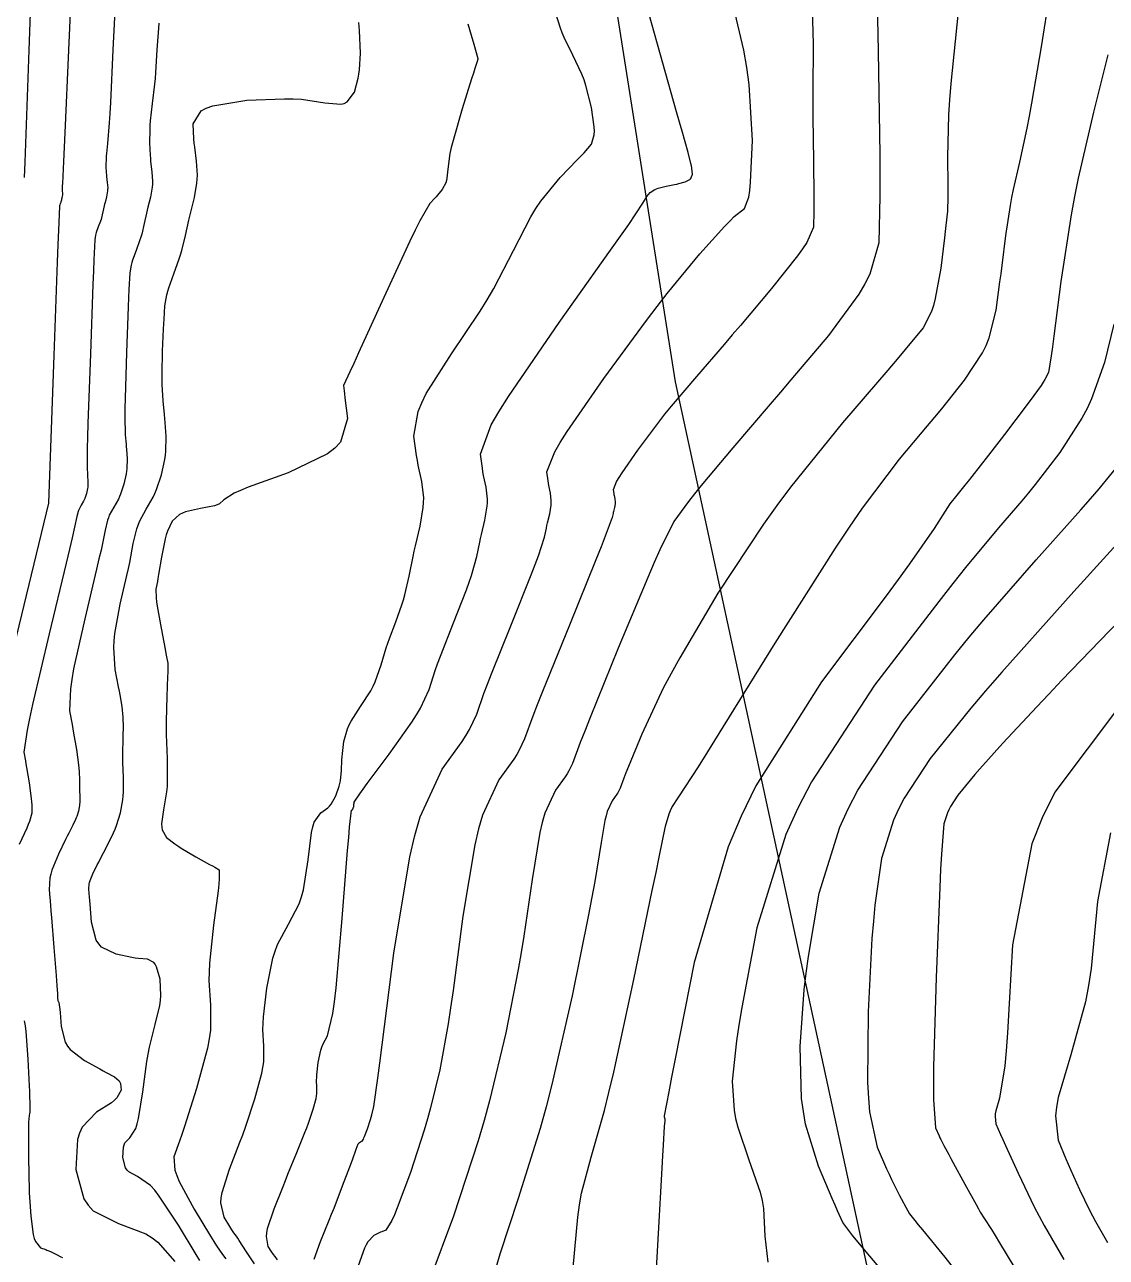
# Model space of a CAD drawing. Header units: metres. Extents: x 837476 to 838477, y 1189012 to 1191014.
# Drawn here: x 837658.4 to 837728.9, y 1189830.8 to 1189911.2 of the extents above; entities that cross this region are included whole.
import ezdxf

# ---------------------------------------------------------------- set-up
doc = ezdxf.new("R2010")
doc.units = ezdxf.units.M
doc.header["$LTSCALE"] = 0.3
for name, color, linetype in [('CORREDORVIA', 94, 'Continuous'), ('COTAS 10', 1, 'Continuous'), ('COTAS INT', 252, 'Continuous')]:
    doc.layers.add(name, color=color, linetype=linetype)

msp = doc.modelspace()

# ---------------------------------------------------------------- linework, layer by layer
at = {"layer": 'CORREDORVIA'}
msp.add_lwpolyline([(837910.676, 1191000.965), (838246.889, 1191005.3), (838347.391, 1190870.925), (838423.516, 1190628.699), (838450.215, 1190473.685), (838321.32, 1190375.615), (838242.09, 1190297.633), (838236.889, 1190068.622), (838166.593, 1189160.17), (837860.483, 1189307.124), (837593.191, 1189234.399), (837744.487, 1189686.609), (837700.859, 1189887.9), (837671.347, 1190075.087), (837676.273, 1190181.696), (837885.383, 1190229.429), (837983.184, 1190344.12), (837817.554, 1190502.187), (837798.033, 1190660.17), (837963.574, 1190795.982)], close=True, dxfattribs=at)
at = {"layer": 'COTAS 10'}
for points in [[(837664.355, 1189912.919), (837664.19, 1189909.531), (837664.026, 1189906.102), (837663.987, 1189905.389), (837663.95, 1189904.779), (837663.837, 1189903.43), (837663.762, 1189902.791), (837663.749, 1189902.628), (837663.739, 1189902.472), (837663.733, 1189901.961), (837663.756, 1189901.513), (837663.765, 1189901.397), (837663.775, 1189901.284), (837663.822, 1189900.904), (837663.846, 1189900.543), (837663.843, 1189900.442), (837663.834, 1189900.34), (837663.766, 1189899.968), (837663.672, 1189899.589), (837663.647, 1189899.483), (837663.623, 1189899.376), (837663.539, 1189898.986), (837663.444, 1189898.594), (837663.412, 1189898.486), (837663.378, 1189898.379), (837663.236, 1189897.994), (837663.105, 1189897.633), (837663.078, 1189897.541), (837663.055, 1189897.453), (837663.006, 1189897.161), (837662.948, 1189895.856), (837662.919, 1189895.128), (837662.885, 1189894.242), (837662.717, 1189889.718), (837662.561, 1189885.187), (837662.533, 1189884.297), (837662.513, 1189883.564), (837662.499, 1189882.231), (837662.527, 1189881.927), (837662.541, 1189881.757), (837662.56, 1189881.449), (837662.555, 1189881.133), (837662.546, 1189881.043), (837662.533, 1189880.952), (837662.46, 1189880.616), (837662.35, 1189880.292), (837662.315, 1189880.209), (837662.278, 1189880.129), (837662.126, 1189879.865), (837661.981, 1189879.601), (837661.949, 1189879.521), (837661.92, 1189879.439), (837661.845, 1189879.117), (837661.534, 1189877.739), (837661.357, 1189876.991), (837661.14, 1189876.083), (837660.03, 1189871.482), (837658.945, 1189866.866), (837658.745, 1189865.95), (837658.589, 1189865.191), (837658.385, 1189863.757), (837658.486, 1189863.2), (837658.521, 1189862.994), (837658.559, 1189862.766), (837658.724, 1189861.754), (837658.864, 1189860.749), (837658.887, 1189860.525), (837658.903, 1189860.324), (837658.902, 1189859.796), (837658.747, 1189859.252), (837658.666, 1189859.042), (837658.569, 1189858.806), (837658.08, 1189857.737)], [(837694.18, 1189830.18), (837694.481, 1189833.461), (837694.601, 1189834.263), (837694.736, 1189835.021), (837695.359, 1189837.375), (837696.227, 1189840.4), (837696.518, 1189841.58), (837696.831, 1189842.909), (837698.143, 1189848.945), (837699.344, 1189854.74), (837699.588, 1189855.917), (837699.792, 1189856.909), (837700.208, 1189858.945), (837700.44, 1189859.742), (837700.528, 1189859.952), (837700.626, 1189860.157), (837701.07, 1189860.861), (837702.345, 1189862.805), (837702.968, 1189863.792), (837703.708, 1189864.974), (837707.356, 1189870.861), (837711.282, 1189877.057), (837712.198, 1189878.433), (837713.04, 1189879.661), (837715.461, 1189882.871), (837717.289, 1189885.026), (837717.756, 1189885.59), (837718.208, 1189886.139), (837719.699, 1189888.005), (837720.857, 1189889.785), (837721.098, 1189890.28), (837721.304, 1189890.777), (837721.764, 1189892.578), (837722.003, 1189894.424), (837722.071, 1189894.949), (837722.139, 1189895.479), (837722.392, 1189897.443), (837722.687, 1189899.395), (837722.781, 1189899.918), (837722.882, 1189900.433), (837723.291, 1189902.229), (837723.779, 1189904.443), (837723.929, 1189905.221), (837724.085, 1189906.071), (837724.703, 1189909.737), (837725.245, 1189913.181)], [(837674.914, 1189830.685), (837674.752, 1189830.887), (837674.648, 1189831.023), (837674.604, 1189831.088), (837674.552, 1189831.164), (837674.308, 1189831.538), (837674.19, 1189832.188), (837674.218, 1189832.439), (837674.273, 1189832.72), (837674.688, 1189833.991), (837675.274, 1189835.451), (837675.436, 1189835.852), (837675.598, 1189836.251), (837676.181, 1189837.679), (837676.699, 1189838.972), (837676.819, 1189839.287), (837676.929, 1189839.582), (837677.244, 1189840.491), (837677.434, 1189841.19), (837677.465, 1189841.353), (837677.486, 1189841.504), (837677.487, 1189841.937), (837677.462, 1189842.393), (837677.468, 1189842.557), (837677.48, 1189842.737), (837677.567, 1189843.526), (837677.734, 1189844.34), (837677.796, 1189844.536), (837677.865, 1189844.719), (837678.168, 1189845.277), (837678.528, 1189846.736), (837678.632, 1189847.489), (837678.739, 1189848.392), (837679.139, 1189852.913), (837679.483, 1189857.346), (837679.554, 1189858.195), (837679.613, 1189858.879), (837679.74, 1189859.979), (837679.792, 1189860.015), (837679.805, 1189860.028), (837679.817, 1189860.043), (837679.853, 1189860.105), (837679.878, 1189860.178), (837679.883, 1189860.198), (837679.887, 1189860.219), (837679.894, 1189860.295), (837679.898, 1189860.375), (837679.9, 1189860.398), (837679.902, 1189860.422), (837679.912, 1189860.512), (837680.27, 1189861.048), (837680.492, 1189861.354), (837680.766, 1189861.727), (837682.197, 1189863.641), (837683.675, 1189865.72), (837683.979, 1189866.198), (837684.238, 1189866.632), (837684.79, 1189867.847), (837685.19, 1189869.083), (837685.353, 1189869.531), (837685.539, 1189870.024), (837686.396, 1189872.189), (837687.239, 1189874.351), (837687.416, 1189874.843), (837687.567, 1189875.288), (837687.908, 1189876.514), (837688.098, 1189877.44), (837688.154, 1189877.698), (837688.212, 1189877.955), (837688.433, 1189878.891), (837688.585, 1189879.789), (837688.599, 1189880.024), (837688.601, 1189880.252), (837688.508, 1189881.027), (837688.346, 1189881.806), (837688.305, 1189882.037), (837688.266, 1189882.275), (837688.136, 1189883.191), (837688.85, 1189885.092), (837689.342, 1189885.951), (837689.963, 1189886.955), (837693.267, 1189891.779), (837696.623, 1189896.477), (837697.276, 1189897.4), (837697.809, 1189898.159), (837698.733, 1189899.54), (837698.892, 1189899.836), (837698.941, 1189899.912), (837698.993, 1189899.986), (837699.203, 1189900.231), (837699.5, 1189900.435), (837699.608, 1189900.483), (837699.727, 1189900.526), (837700.248, 1189900.652), (837700.798, 1189900.757), (837700.935, 1189900.788), (837701.066, 1189900.819), (837701.481, 1189900.937), (837701.781, 1189901.089), (837701.838, 1189901.142), (837701.885, 1189901.2), (837701.961, 1189901.447), (837701.92, 1189901.832), (837701.893, 1189901.976), (837701.858, 1189902.137), (837701.674, 1189902.855), (837701.283, 1189904.248), (837701.117, 1189904.834), (837700.927, 1189905.508), (837700.031, 1189908.668), (837699.146, 1189911.837)], [(837729.78, 1189872.323), (837726.044, 1189868.452), (837725.184, 1189867.551), (837724.399, 1189866.724), (837722.191, 1189864.351), (837720.699, 1189862.681), (837720.364, 1189862.297), (837720.064, 1189861.948), (837719.266, 1189860.968), (837718.777, 1189860.218), (837718.671, 1189860.013), (837718.578, 1189859.81), (837718.352, 1189859.086), (837718.187, 1189857.117), (837718.133, 1189856.129), (837718.075, 1189854.948), (837717.836, 1189849.086), (837717.671, 1189843.253), (837717.66, 1189842.091), (837717.664, 1189841.126), (837717.805, 1189839.279), (837718.033, 1189838.759), (837718.092, 1189838.63), (837718.149, 1189838.509), (837718.342, 1189838.126), (837718.661, 1189837.535), (837718.798, 1189837.282), (837718.957, 1189836.99), (837719.704, 1189835.616), (837720.441, 1189834.278), (837720.593, 1189834.009), (837720.721, 1189833.785), (837720.996, 1189833.343), (837721.443, 1189832.646), (837721.68, 1189832.261), (837721.967, 1189831.792), (837723.412, 1189829.405)], [(837658.41, 1189846.248), (837658.458, 1189845.927), (837658.503, 1189845.553), (837658.64, 1189843.763), (837658.732, 1189842.017), (837658.749, 1189841.67), (837658.761, 1189841.383), (837658.775, 1189840.843), (837658.767, 1189840.689), (837658.766, 1189840.645), (837658.766, 1189840.602), (837658.77, 1189840.443), (837658.769, 1189840.291), (837658.764, 1189840.251), (837658.759, 1189840.214), (837658.724, 1189840.087), (837658.69, 1189839.645), (837658.684, 1189839.408), (837658.68, 1189839.121), (837658.678, 1189837.669), (837658.706, 1189835.953), (837658.721, 1189835.499), (837658.739, 1189835.054), (837658.828, 1189833.525), (837658.993, 1189832.315), (837659.059, 1189832.072), (837659.134, 1189831.869), (837659.475, 1189831.467), (837659.817, 1189831.343), (837659.891, 1189831.315), (837659.956, 1189831.29), (837660.119, 1189831.223), (837660.244, 1189831.16), (837660.285, 1189831.139), (837660.33, 1189831.115), (837660.514, 1189831.011), (837660.796, 1189830.867), (837660.901, 1189830.818)]]:
    msp.add_lwpolyline(points, dxfattribs=at)
at = {"layer": 'COTAS INT'}
for points in [[(837713.938, 1189915.875), (837714.066, 1189909.447), (837714.169, 1189902.707), (837714.177, 1189901.262), (837714.177, 1189900.001), (837714.106, 1189896.97), (837713.526, 1189894.924), (837713.204, 1189894.283), (837712.814, 1189893.611), (837710.823, 1189890.916), (837708.382, 1189888.028), (837707.706, 1189887.234), (837707.032, 1189886.442), (837704.598, 1189883.604), (837702.529, 1189881.148), (837702.083, 1189880.598), (837701.694, 1189880.104), (837700.747, 1189878.788), (837699.836, 1189876.945), (837699.469, 1189876.118), (837699.051, 1189875.154), (837697.128, 1189870.533), (837695.3, 1189866.026), (837694.943, 1189865.135), (837694.65, 1189864.399), (837694.131, 1189863.028), (837693.904, 1189862.541), (837693.795, 1189862.361), (837693.667, 1189862.162), (837693.039, 1189861.283), (837692.343, 1189859.78), (837692.172, 1189859.188), (837692.01, 1189858.519), (837691.505, 1189855.469), (837690.973, 1189851.776), (837690.795, 1189850.703), (837690.604, 1189849.608), (837689.802, 1189845.469), (837688.736, 1189841.03), (837688.378, 1189839.746), (837687.993, 1189838.438), (837686.376, 1189833.514), (837684.848, 1189829.397)], [(837658.935, 1189915.603), (837658.71, 1189909.529), (837658.484, 1189903.425), (837658.437, 1189902.216), (837658.397, 1189901.215)], [(837656.304, 1189864.716), (837660.009, 1189879.996), (837660.01, 1189879.997), (837660.011, 1189879.999), (837660.011, 1189880.001), (837660.013, 1189880.005), (837660.013, 1189880.009), (837660.012, 1189880.011), (837660.363, 1189889.625), (837660.584, 1189895.692), (837660.627, 1189896.855), (837660.662, 1189897.794), (837660.72, 1189899.32), (837660.732, 1189899.39), (837660.737, 1189899.411), (837660.744, 1189899.433), (837660.775, 1189899.519), (837660.809, 1189899.612), (837660.817, 1189899.637), (837660.825, 1189899.663), (837660.848, 1189899.757), (837660.868, 1189899.851), (837660.874, 1189899.876), (837660.88, 1189899.902), (837660.902, 1189899.992), (837660.919, 1189900.081), (837660.92, 1189900.106), (837660.921, 1189900.13), (837660.916, 1189900.217), (837660.904, 1189900.308), (837660.902, 1189900.335), (837660.9, 1189900.363), (837660.894, 1189900.47), (837660.896, 1189900.592), (837660.898, 1189900.63), (837660.901, 1189900.669), (837660.919, 1189900.822), (837660.995, 1189902.253), (837661.082, 1189904.138), (837661.32, 1189909.513), (837661.562, 1189914.891)], [(837677.299, 1189830.723), (837677.725, 1189831.865), (837678.288, 1189833.26), (837678.443, 1189833.652), (837678.598, 1189834.047), (837679.159, 1189835.494), (837679.631, 1189836.742), (837679.731, 1189837.011), (837679.817, 1189837.247), (837680.014, 1189837.823), (837680.118, 1189838.12), (837680.144, 1189838.18), (837680.17, 1189838.23), (837680.256, 1189838.332), (837680.331, 1189838.368), (837680.367, 1189838.384), (837680.426, 1189838.407), (837680.511, 1189838.543), (837680.546, 1189838.622), (837680.586, 1189838.718), (837680.771, 1189839.216), (837680.966, 1189839.811), (837681.013, 1189839.969), (837681.056, 1189840.124), (837681.185, 1189840.661), (837681.45, 1189842.509), (837681.58, 1189843.492), (837681.734, 1189844.678), (837682.491, 1189850.661), (837683.532, 1189856.948), (837683.865, 1189858.326), (837684.218, 1189859.547), (837685.652, 1189862.645), (837686.947, 1189864.456), (837687.212, 1189864.866), (837687.435, 1189865.236), (837687.903, 1189866.241), (837688.373, 1189867.595), (837688.599, 1189868.185), (837688.865, 1189868.868), (837690.168, 1189872.115), (837691.455, 1189875.33), (837691.71, 1189875.994), (837691.922, 1189876.559), (837692.321, 1189877.786), (837692.442, 1189878.374), (837692.477, 1189878.538), (837692.514, 1189878.702), (837692.654, 1189879.296), (837692.751, 1189879.866), (837692.76, 1189880.015), (837692.761, 1189880.16), (837692.702, 1189880.652), (837692.6, 1189881.147), (837692.573, 1189881.294), (837692.548, 1189881.445), (837692.466, 1189882.027), (837692.99, 1189883.332), (837693.347, 1189883.94), (837693.796, 1189884.654), (837696.184, 1189888.121), (837698.963, 1189891.899), (837699.658, 1189892.809), (837700.321, 1189893.66), (837702.447, 1189896.242), (837704.057, 1189898.031), (837704.395, 1189898.383), (837704.686, 1189898.672), (837705.345, 1189899.195), (837705.639, 1189899.946), (837705.7, 1189900.379), (837705.752, 1189900.909), (837705.865, 1189903.637), (837705.65, 1189907.276), (837705.494, 1189908.381), (837705.298, 1189909.529), (837704.241, 1189914.027)], [(837709.744, 1189913.019), (837709.837, 1189909.938), (837709.805, 1189906.803), (837709.804, 1189905.968), (837709.806, 1189905.148), (837709.84, 1189902.305), (837709.875, 1189899.97), (837709.878, 1189899.47), (837709.878, 1189899.033), (837709.854, 1189897.983), (837709.407, 1189896.982), (837709.141, 1189896.576), (837708.812, 1189896.114), (837707.113, 1189893.981), (837705.083, 1189891.583), (837704.546, 1189890.954), (837704.02, 1189890.341), (837702.214, 1189888.253), (837700.571, 1189886.307), (837700.148, 1189885.784), (837699.739, 1189885.267), (837698.377, 1189883.454), (837697.362, 1189881.979), (837697.171, 1189881.675), (837697.019, 1189881.417), (837696.796, 1189880.862), (837696.831, 1189880.615), (837696.842, 1189880.55), (837696.853, 1189880.488), (837696.896, 1189880.277), (837696.921, 1189880.068), (837696.921, 1189880.006), (837696.917, 1189879.943), (837696.876, 1189879.7), (837696.816, 1189879.448), (837696.801, 1189879.378), (837696.786, 1189879.309), (837696.734, 1189879.058), (837696.276, 1189877.831), (837696.005, 1189877.145), (837695.671, 1189876.309), (837693.94, 1189872.04), (837692.19, 1189867.713), (837691.844, 1189866.839), (837691.556, 1189866.107), (837691.017, 1189864.634), (837690.67, 1189863.888), (837690.503, 1189863.614), (837690.307, 1189863.309), (837689.346, 1189861.964), (837688.28, 1189859.664), (837688.018, 1189858.757), (837687.771, 1189857.734), (837686.998, 1189853.065), (837686.353, 1189848.227), (837686.188, 1189847.097), (837686.027, 1189846.059), (837685.493, 1189843.065), (837684.896, 1189840.577), (837684.695, 1189839.857), (837684.48, 1189839.124), (837683.574, 1189836.365), (837682.717, 1189834.058), (837682.532, 1189833.61), (837682.37, 1189833.245), (837681.975, 1189832.615), (837681.704, 1189832.507), (837681.62, 1189832.47), (837681.533, 1189832.431), (837681.186, 1189832.268), (837680.807, 1189831.854), (837680.698, 1189831.657), (837680.589, 1189831.425), (837680.182, 1189830.29)], [(837673.422, 1189830.404), (837672.904, 1189831.186), (837672.419, 1189831.936), (837672.321, 1189832.084), (837672.24, 1189832.207), (837672.078, 1189832.437), (837671.946, 1189832.632), (837671.883, 1189832.732), (837671.809, 1189832.853), (837671.444, 1189833.459), (837671.229, 1189834.389), (837671.249, 1189834.714), (837671.303, 1189835.068), (837671.783, 1189836.592), (837672.467, 1189838.338), (837672.649, 1189838.832), (837672.827, 1189839.33), (837673.443, 1189841.168), (837673.894, 1189842.832), (837673.967, 1189843.22), (837674.019, 1189843.578), (837674.02, 1189844.609), (837673.962, 1189845.693), (837673.977, 1189846.083), (837674.004, 1189846.512), (837674.212, 1189848.39), (837674.609, 1189850.326), (837674.756, 1189850.793), (837674.919, 1189851.229), (837675.641, 1189852.555), (837676.337, 1189853.885), (837676.484, 1189854.325), (837676.611, 1189854.796), (837676.903, 1189856.753), (837677.13, 1189858.537), (837677.216, 1189858.898), (837677.313, 1189859.201), (837677.743, 1189859.817), (837678.195, 1189860.132), (837678.304, 1189860.246), (837678.407, 1189860.371), (837678.72, 1189860.917), (837678.939, 1189861.547), (837678.982, 1189861.724), (837679.017, 1189861.903), (837679.081, 1189862.563), (837679.114, 1189863.259), (837679.13, 1189863.462), (837679.148, 1189863.668), (837679.239, 1189864.45), (837679.473, 1189865.294), (837679.582, 1189865.541), (837679.71, 1189865.792), (837680.332, 1189866.748), (837680.992, 1189867.765), (837681.145, 1189868.057), (837681.284, 1189868.352), (837681.676, 1189869.454), (837682.007, 1189870.571), (837682.108, 1189870.876), (837682.213, 1189871.18), (837682.624, 1189872.263), (837683.024, 1189873.372), (837683.121, 1189873.692), (837683.213, 1189874.017), (837683.495, 1189875.241), (837683.754, 1189876.506), (837683.831, 1189876.857), (837683.91, 1189877.209), (837684.211, 1189878.486), (837684.419, 1189879.712), (837684.438, 1189880.032), (837684.441, 1189880.344), (837684.314, 1189881.402), (837684.093, 1189882.465), (837684.037, 1189882.781), (837683.983, 1189883.106), (837683.806, 1189884.356), (837684.081, 1189885.976), (837684.312, 1189886.534), (837684.61, 1189887.139), (837686.246, 1189889.72), (837688.128, 1189892.513), (837688.581, 1189893.252), (837689.004, 1189893.977), (837690.287, 1189896.47), (837691.42, 1189898.656), (837691.748, 1189899.188), (837692.083, 1189899.687), (837693.346, 1189901.222), (837694.452, 1189902.362), (837694.688, 1189902.613), (837694.894, 1189902.834), (837695.386, 1189903.399), (837695.564, 1189903.995), (837695.572, 1189904.237), (837695.563, 1189904.512), (837695.384, 1189905.782), (837695.019, 1189907.209), (837694.893, 1189907.584), (837694.756, 1189907.949), (837694.173, 1189909.191), (837693.6, 1189910.339), (837693.469, 1189910.644), (837693.35, 1189910.945), (837693.023, 1189911.984)], [(837719.285, 1189912.015), (837718.81, 1189907.353), (837718.723, 1189906.28), (837718.656, 1189905.302), (837718.573, 1189902.555), (837718.598, 1189900.72), (837718.6, 1189900.316), (837718.598, 1189899.956), (837718.572, 1189899.035), (837718.479, 1189898.083), (837718.435, 1189897.704), (837718.384, 1189897.276), (837718.137, 1189895.314), (837717.782, 1189893.326), (837717.663, 1189892.881), (837717.535, 1189892.482), (837716.999, 1189891.421), (837715.83, 1189890.007), (837715.304, 1189889.385), (837714.69, 1189888.663), (837711.74, 1189885.224), (837708.352, 1189881.033), (837707.461, 1189879.837), (837706.591, 1189878.626), (837703.621, 1189874.126), (837701.134, 1189869.919), (837700.568, 1189868.894), (837700.056, 1189867.928), (837698.652, 1189864.945), (837697.793, 1189862.829), (837697.626, 1189862.411), (837697.488, 1189862.065), (837697.244, 1189861.422), (837697.138, 1189861.193), (837697.087, 1189861.109), (837697.027, 1189861.015), (837696.732, 1189860.602), (837696.405, 1189859.897), (837696.325, 1189859.619), (837696.249, 1189859.305), (837696.011, 1189857.873), (837695.593, 1189855.326), (837695.403, 1189854.309), (837695.181, 1189853.157), (837694.111, 1189847.873), (837692.793, 1189842.099), (837692.415, 1189840.639), (837692.032, 1189839.239), (837690.598, 1189834.682), (837689.399, 1189831.038), (837689.164, 1189830.214)], [(837667.18, 1189911.281), (837667.148, 1189910.948), (837667.059, 1189909.549), (837666.971, 1189908.066), (837666.94, 1189907.68), (837666.905, 1189907.304), (837666.754, 1189906.038), (837666.622, 1189904.913), (837666.599, 1189904.627), (837666.583, 1189904.352), (837666.571, 1189903.453), (837666.612, 1189902.664), (837666.628, 1189902.459), (837666.646, 1189902.261), (837666.728, 1189901.592), (837666.772, 1189900.956), (837666.765, 1189900.777), (837666.75, 1189900.598), (837666.63, 1189899.944), (837666.464, 1189899.277), (837666.42, 1189899.09), (837666.377, 1189898.902), (837666.23, 1189898.215), (837666.062, 1189897.525), (837666.007, 1189897.335), (837665.947, 1189897.146), (837665.697, 1189896.468), (837665.467, 1189895.834), (837665.419, 1189895.672), (837665.379, 1189895.516), (837665.292, 1189895.003), (837665.233, 1189893.918), (837665.211, 1189893.402), (837665.186, 1189892.792), (837665.072, 1189889.811), (837664.979, 1189886.804), (837664.967, 1189886.178), (837664.96, 1189885.642), (837664.985, 1189884.452), (837665.042, 1189883.844), (837665.056, 1189883.675), (837665.069, 1189883.506), (837665.108, 1189882.891), (837665.097, 1189882.26), (837665.079, 1189882.081), (837665.054, 1189881.9), (837664.907, 1189881.229), (837664.689, 1189880.582), (837664.619, 1189880.417), (837664.545, 1189880.258), (837664.241, 1189879.73), (837663.953, 1189879.203), (837663.889, 1189879.045), (837663.831, 1189878.88), (837663.68, 1189878.238), (837663.411, 1189876.938), (837663.279, 1189876.358), (837663.122, 1189875.682), (837662.349, 1189872.449), (837661.629, 1189869.185), (837661.506, 1189868.49), (837661.416, 1189867.885), (837661.364, 1189866.455), (837661.531, 1189865.557), (837661.579, 1189865.287), (837661.627, 1189865.009), (837661.806, 1189863.929), (837661.949, 1189862.93), (837661.975, 1189862.703), (837661.995, 1189862.497), (837662.017, 1189861.935), (837662.007, 1189861.516), (837662.007, 1189861.401), (837662.008, 1189861.287), (837662.022, 1189860.877), (837662.023, 1189860.484), (837662.016, 1189860.38), (837662.006, 1189860.277), (837661.943, 1189859.924), (837661.836, 1189859.576), (837661.798, 1189859.478), (837661.757, 1189859.378), (837661.578, 1189859.01), (837661.31, 1189858.491), (837661.213, 1189858.296), (837661.106, 1189858.079), (837660.634, 1189857.11), (837660.215, 1189856.078), (837660.14, 1189855.821), (837660.084, 1189855.576), (837660.029, 1189854.794), (837660.114, 1189853.792), (837660.145, 1189853.408), (837660.18, 1189852.977), (837660.334, 1189851.039), (837660.478, 1189849.212), (837660.506, 1189848.852), (837660.529, 1189848.555), (837660.572, 1189848.008), (837660.579, 1189847.878), (837660.58, 1189847.844), (837660.582, 1189847.811), (837660.583, 1189847.698), (837660.594, 1189847.592), (837660.601, 1189847.563), (837660.61, 1189847.535), (837660.655, 1189847.436), (837660.712, 1189847.139), (837660.729, 1189846.985), (837660.745, 1189846.802), (837660.806, 1189845.882), (837661.079, 1189844.859), (837661.229, 1189844.611), (837661.412, 1189844.377), (837662.342, 1189843.656), (837663.336, 1189843.115), (837663.558, 1189842.995), (837663.758, 1189842.887), (837664.291, 1189842.603), (837664.59, 1189842.348), (837664.643, 1189842.258), (837664.682, 1189842.16), (837664.716, 1189841.737), (837664.439, 1189841.225), (837664.283, 1189841.071), (837664.092, 1189840.911), (837663.114, 1189840.29), (837662.177, 1189839.318), (837662.012, 1189838.938), (837661.888, 1189838.509), (837661.78, 1189836.559), (837662.3, 1189834.641), (837662.572, 1189834.232), (837662.9, 1189833.877), (837664.546, 1189833.039), (837666.33, 1189832.36), (837666.745, 1189832.105), (837667.125, 1189831.822), (837668.213, 1189830.558)], [(837669.86, 1189830.62), (837669.614, 1189831.012), (837668.453, 1189832.932), (837667.207, 1189834.828), (837666.909, 1189835.205), (837666.632, 1189835.517), (837665.799, 1189836.108), (837665.226, 1189836.4), (837665.111, 1189836.524), (837665.017, 1189836.666), (837664.835, 1189837.335), (837664.873, 1189838.015), (837664.916, 1189838.164), (837664.974, 1189838.297), (837665.3, 1189838.635), (837665.682, 1189839.234), (837665.775, 1189839.531), (837665.862, 1189839.884), (837666.128, 1189841.633), (837666.393, 1189843.592), (837666.48, 1189844.078), (837666.572, 1189844.54), (837666.951, 1189846.004), (837667.251, 1189847.252), (837667.293, 1189847.578), (837667.318, 1189847.894), (837667.258, 1189848.965), (837667.027, 1189849.781), (837666.944, 1189849.937), (837666.852, 1189850.063), (837666.451, 1189850.263), (837665.858, 1189850.315), (837665.646, 1189850.346), (837665.413, 1189850.385), (837664.398, 1189850.589), (837663.451, 1189851.063), (837663.261, 1189851.272), (837663.102, 1189851.515), (837662.789, 1189852.676), (837662.696, 1189853.847), (837662.676, 1189854.097), (837662.659, 1189854.314), (837662.615, 1189854.831), (837662.639, 1189855.173), (837662.664, 1189855.279), (837662.697, 1189855.392), (837662.88, 1189855.843), (837663.164, 1189856.41), (837663.26, 1189856.596), (837663.363, 1189856.795), (837663.8, 1189857.616), (837664.231, 1189858.502), (837664.33, 1189858.742), (837664.421, 1189858.979), (837664.679, 1189859.816), (837664.832, 1189860.667), (837664.856, 1189860.914), (837664.873, 1189861.166), (837664.87, 1189862.113), (837664.836, 1189863.099), (837664.833, 1189863.375), (837664.833, 1189863.651), (837664.857, 1189864.66), (837664.872, 1189865.599), (837664.866, 1189865.831), (837664.856, 1189866.051), (837664.785, 1189866.746), (837664.657, 1189867.49), (837664.611, 1189867.741), (837664.561, 1189868.012), (837664.343, 1189869.153), (837664.243, 1189870.579), (837664.267, 1189871.03), (837664.314, 1189871.504), (837664.669, 1189873.417), (837665.104, 1189875.281), (837665.201, 1189875.725), (837665.288, 1189876.136), (837665.516, 1189877.36), (837665.742, 1189878.321), (837665.828, 1189878.568), (837665.924, 1189878.806), (837666.356, 1189879.595), (837666.811, 1189880.386), (837666.923, 1189880.625), (837667.028, 1189880.873), (837667.355, 1189881.841), (837667.575, 1189882.847), (837667.612, 1189883.119), (837667.64, 1189883.387), (837667.656, 1189884.332), (837667.597, 1189885.254), (837667.578, 1189885.508), (837667.557, 1189885.761), (837667.472, 1189886.672), (837667.408, 1189887.719), (837667.401, 1189888.059), (837667.398, 1189888.42), (837667.427, 1189889.904), (837667.486, 1189891.342), (837667.503, 1189891.675), (837667.519, 1189891.98), (837667.578, 1189892.844), (837667.702, 1189893.579), (837667.76, 1189893.802), (837667.828, 1189894.034), (837668.158, 1189894.943), (837668.516, 1189895.913), (837668.601, 1189896.184), (837668.681, 1189896.456), (837668.921, 1189897.444), (837669.132, 1189898.428), (837669.194, 1189898.697), (837669.256, 1189898.965), (837669.494, 1189899.92), (837669.666, 1189900.857), (837669.687, 1189901.113), (837669.697, 1189901.368), (837669.635, 1189902.279), (837669.518, 1189903.201), (837669.493, 1189903.464), (837669.471, 1189903.729), (837669.417, 1189904.712), (837669.932, 1189905.558), (837670.269, 1189905.738), (837670.689, 1189905.893), (837672.907, 1189906.253), (837675.371, 1189906.353), (837675.945, 1189906.344), (837676.474, 1189906.318), (837677.995, 1189906.092), (837679.033, 1189905.995), (837679.256, 1189906.051), (837679.452, 1189906.143), (837679.928, 1189906.772), (837680.169, 1189907.687), (837680.217, 1189907.959), (837680.257, 1189908.239), (837680.331, 1189909.318), (837680.266, 1189910.799), (837680.218, 1189911.332)], [(837687.322, 1189911.23), (837687.531, 1189910.5), (837687.7, 1189909.912), (837687.968, 1189908.966), (837687.97, 1189908.948), (837687.971, 1189908.944), (837687.971, 1189908.941), (837687.972, 1189908.932), (837687.971, 1189908.925), (837687.97, 1189908.923), (837687.97, 1189908.92), (837687.966, 1189908.91), (837687.96, 1189908.891), (837687.957, 1189908.884), (837687.954, 1189908.875), (837687.94, 1189908.836), (837687.78, 1189908.326), (837687.684, 1189908.021), (837687.567, 1189907.645), (837686.958, 1189905.695), (837686.355, 1189903.626), (837686.24, 1189903.174), (837686.149, 1189902.775), (837686.008, 1189901.773), (837685.957, 1189901.168), (837685.921, 1189901.019), (837685.876, 1189900.878), (837685.636, 1189900.437), (837685.333, 1189900.062), (837685.248, 1189899.963), (837685.162, 1189899.866), (837684.849, 1189899.531), (837684.195, 1189898.395), (837683.895, 1189897.793), (837683.543, 1189897.066), (837681.842, 1189893.4), (837680.2, 1189889.794), (837679.886, 1189889.104), (837679.633, 1189888.549), (837679.225, 1189887.66), (837679.257, 1189887.324), (837679.281, 1189887.116), (837679.312, 1189886.86), (837679.476, 1189885.521), (837679.01, 1189883.967), (837678.644, 1189883.574), (837678.174, 1189883.198), (837675.619, 1189881.976), (837673.009, 1189881.025), (837672.505, 1189880.819), (837672.096, 1189880.64), (837671.406, 1189880.2), (837671.13, 1189879.948), (837670.981, 1189879.886), (837670.801, 1189879.828), (837669.888, 1189879.647), (837668.924, 1189879.425), (837668.712, 1189879.341), (837668.524, 1189879.248), (837668.042, 1189878.829), (837667.737, 1189878.175), (837667.661, 1189877.934), (837667.587, 1189877.666), (837667.351, 1189876.481), (837667.165, 1189875.335), (837667.124, 1189875.091), (837667.087, 1189874.88), (837666.989, 1189874.385), (837666.998, 1189873.823), (837667.028, 1189873.569), (837667.07, 1189873.274), (837667.322, 1189871.852), (837667.591, 1189870.467), (837667.644, 1189870.195), (837667.687, 1189869.971), (837667.764, 1189869.563), (837667.763, 1189869.172), (837667.757, 1189868.959), (837667.748, 1189868.7), (837667.697, 1189867.386), (837667.66, 1189865.787), (837667.66, 1189865.348), (837667.664, 1189864.911), (837667.718, 1189863.349), (837667.734, 1189861.894), (837667.715, 1189861.525), (837667.685, 1189861.171), (837667.491, 1189860.013), (837667.36, 1189859.088), (837667.371, 1189858.88), (837667.401, 1189858.693), (837667.678, 1189858.193), (837668.221, 1189857.78), (837668.419, 1189857.649), (837668.637, 1189857.511), (837669.595, 1189856.948), (837670.493, 1189856.447), (837670.672, 1189856.347), (837670.822, 1189856.263), (837671.114, 1189856.101), (837671.118, 1189855.515), (837671.086, 1189855.165), (837671.039, 1189854.733), (837670.751, 1189852.492), (837670.489, 1189850.006), (837670.459, 1189849.419), (837670.446, 1189848.876), (837670.554, 1189847.281), (837670.552, 1189845.652), (837670.47, 1189845.087), (837670.354, 1189844.473), (837669.642, 1189841.845), (837668.843, 1189839.366), (837668.671, 1189838.846), (837668.521, 1189838.398), (837668.157, 1189837.383), (837668.225, 1189836.527), (837668.347, 1189836.181), (837668.514, 1189835.787), (837669.49, 1189833.967), (837670.542, 1189832.218), (837670.757, 1189831.869), (837670.939, 1189831.578), (837671.32, 1189831.016), (837671.538, 1189830.74)], [(837729.024, 1189909.22), (837728.096, 1189905.484), (837727.103, 1189901.177), (837726.865, 1189899.981), (837726.644, 1189898.782), (837725.978, 1189894.439), (837725.513, 1189890.881), (837725.418, 1189890.178), (837725.337, 1189889.597), (837725.164, 1189888.516), (837724.935, 1189888.063), (837724.818, 1189887.878), (837724.678, 1189887.667), (837723.979, 1189886.689), (837723.045, 1189885.445), (837722.757, 1189885.067), (837722.456, 1189884.673), (837721.261, 1189883.13), (837720.164, 1189881.731), (837719.924, 1189881.429), (837719.713, 1189881.165), (837719.181, 1189880.518), (837718.745, 1189879.939), (837718.593, 1189879.717), (837718.428, 1189879.469), (837717.72, 1189878.352), (837716.109, 1189876.034), (837715.375, 1189875.028), (837714.516, 1189873.865), (837710.372, 1189868.352), (837706.083, 1189861.567), (837705.132, 1189859.602), (837704.284, 1189857.6), (837702.076, 1189850.056), (837700.839, 1189843.785), (837700.603, 1189842.585), (837700.413, 1189841.617), (837700.111, 1189840.056), (837700.114, 1189840.01), (837700.116, 1189839.997), (837700.12, 1189839.983), (837700.138, 1189839.932), (837700.155, 1189839.872), (837700.158, 1189839.853), (837700.16, 1189839.834), (837700.159, 1189839.756), (837700.15, 1189839.644), (837700.146, 1189839.603), (837700.141, 1189839.558), (837700.118, 1189839.361), (837700.041, 1189838.154), (837700.001, 1189837.473), (837699.953, 1189836.642), (837699.717, 1189832.386), (837699.478, 1189828.157)], [(837729.429, 1189891.668), (837728.824, 1189889.151), (837727.977, 1189886.801), (837727.675, 1189886.164), (837727.344, 1189885.532), (837725.905, 1189883.296), (837724.301, 1189881.204), (837723.866, 1189880.663), (837723.435, 1189880.138), (837721.912, 1189878.38), (837719.762, 1189875.805), (837718.936, 1189874.765), (837718.01, 1189873.584), (837713.832, 1189868.136), (837709.714, 1189861.833), (837708.826, 1189860.112), (837708.047, 1189858.402), (837706.145, 1189852.314), (837705.176, 1189847.118), (837704.986, 1189845.971), (837704.829, 1189844.95), (837704.542, 1189842.314), (837704.67, 1189840.426), (837704.775, 1189839.877), (837704.909, 1189839.316), (837705.644, 1189837.195), (837706.369, 1189835.094), (837706.498, 1189834.547), (837706.595, 1189834.014), (837706.685, 1189832.214), (837706.875, 1189830.513)], [(837715.285, 1189828.836), (837713.183, 1189831.317), (837712.767, 1189831.819), (837712.421, 1189832.243), (837711.771, 1189833.106), (837711.414, 1189833.877), (837711.253, 1189834.242), (837711.067, 1189834.672), (837710.17, 1189836.772), (837709.336, 1189839.506), (837709.188, 1189840.336), (837709.076, 1189841.197), (837708.973, 1189844.571), (837709.244, 1189848.283), (837709.368, 1189849.357), (837709.513, 1189850.451), (837710.214, 1189854.571), (837711.557, 1189858.872), (837712.107, 1189860.079), (837712.735, 1189861.295), (837715.643, 1189865.747), (837719.056, 1189870.104), (837720.002, 1189871.259), (837720.947, 1189872.393), (837724.363, 1189876.303), (837727.279, 1189879.558), (837727.909, 1189880.278), (837728.461, 1189880.92), (837729.817, 1189882.583)], [(837731.122, 1189878.977), (837726.815, 1189874.226), (837722.132, 1189868.98), (837721.067, 1189867.753), (837720.103, 1189866.623), (837717.455, 1189863.357), (837715.756, 1189860.756), (837715.389, 1189860.046), (837715.068, 1189859.341), (837714.283, 1189856.828), (837713.85, 1189853.784), (837713.75, 1189852.743), (837713.659, 1189851.615), (837713.405, 1189846.828), (837713.374, 1189842.225), (837713.424, 1189841.214), (837713.5, 1189840.316), (837713.988, 1189838.026), (837714.611, 1189836.6), (837714.773, 1189836.248), (837714.93, 1189835.915), (837715.458, 1189834.866), (837715.997, 1189833.858), (837716.098, 1189833.67), (837716.455, 1189833.233), (837716.678, 1189832.96), (837716.955, 1189832.621), (837718.405, 1189830.85), (837720.067, 1189828.73)], [(837729.784, 1189866.762), (837725.586, 1189861.154), (837724.757, 1189859.492), (837724.074, 1189857.781), (837722.812, 1189851.204), (837722.491, 1189845.479), (837722.401, 1189844.306), (837722.31, 1189843.311), (837721.975, 1189841.204), (837721.731, 1189840.376), (837721.697, 1189840.188), (837721.678, 1189840.017), (837721.728, 1189839.546), (837722.039, 1189838.834), (837722.183, 1189838.511), (837722.354, 1189838.134), (837723.18, 1189836.315), (837724.241, 1189834.131), (837724.559, 1189833.523), (837724.887, 1189832.913), (837726.158, 1189830.701)], [(837729.203, 1189858.495), (837728.348, 1189854.037), (837727.953, 1189849.662), (837727.779, 1189848.555), (837727.579, 1189847.494), (837726.623, 1189844.037), (837725.805, 1189841.261), (837725.69, 1189840.629), (837725.625, 1189840.056), (837725.793, 1189838.478), (837726.303, 1189837.258), (837726.453, 1189836.91), (837726.607, 1189836.558), (837727.192, 1189835.251), (837727.843, 1189833.91), (837728.038, 1189833.537), (837728.239, 1189833.163), (837729.02, 1189831.805)]]:
    msp.add_lwpolyline(points, dxfattribs=at)

doc.saveas('drawing.dxf')
